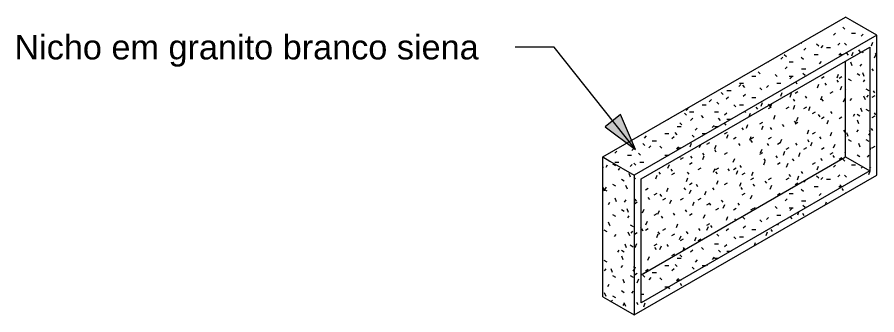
# Model space of a CAD drawing. Header units: millimetres. Extents: x -8782 to 13490, y -7093 to 2572.
# Drawn here: x 9454 to 11208, y -6879 to -6271 of the extents above; entities that cross this region are included whole.
import ezdxf

# ---------------------------------------------------------------- set-up
doc = ezdxf.new("R2010")
doc.units = ezdxf.units.MM
doc.layers.add('A-GENM', color=13, linetype='Continuous', lineweight=9)
doc.layers.add('G-ANNO-TEXT', color=231, linetype='Continuous', lineweight=9)
doc.styles.add('Arial', font='arial.ttf', dxfattribs={"height": 50})
pattern_1 = [(0, (73182.748, -115894.822), (101.6, 14.665), [8.382, -67.818, 8.382, -67.818, -406.4]), (0, (73182.748, -115894.822), (101.6, 14.665), [-152.4, 8.382, -144.018, 8.382, -67.818, -177.8]), (0, (73182.748, -115894.822), (101.6, 14.665), [-381, 8.382, -42.418, 8.382, -118.618]), (135, (73220.848, -115887.49), (-72.7973502, 43.4679752), [5.927, -47.955, 5.927, -335.323]), (135, (73220.848, -115887.49), (-72.7973502, 43.4679752), [-59.809, -47.955, 5.927, -101.836, -179.605]), (135, (73220.848, -115887.49), (-72.7973502, 43.4679752), [-215.526, 5.927, -47.955, 5.927, -119.797]), (135, (73220.848, -115887.49), (-72.7973502, 43.4679752), [-275.335, -29.994, 5.927, -83.876]), (225, (73233.548, -115858.16), (-28.8032876, -58.1326627), [5.927, -47.955, 5.927, -335.323]), (225, (73233.548, -115858.16), (-28.8032876, -58.1326627), [-59.809, -47.955, 5.927, -101.836, -179.605]), (225, (73233.548, -115858.16), (-28.8032876, -58.1326627), [-215.526, 5.927, -47.955, 5.927, -119.797]), (225, (73233.548, -115858.16), (-28.8032876, -58.1326627), [-275.335, -29.994, 5.927, -83.876])]
pattern_2 = [(330, (126356.323, 51033.195), (71.842686, -20.7388177), [6.844, -55.373, 6.844, -387.197]), (330, (126356.323, 51033.195), (71.842686, -20.7388177), [-69.061, -55.373, 6.844, -117.59, -207.39]), (330, (126356.323, 51033.195), (71.842686, -20.7388177), [-248.868, 6.844, -55.373, 6.844, -138.329]), (330, (126356.323, 51033.195), (71.842686, -20.7388177), [-317.929, -34.634, 6.844, -96.851]), (111.206, (126383.264, 51028.011), (-51.4758218, 91.1920367), [8.193, -66.286, -471.701]), (111.206, (126383.264, 51028.011), (-51.4758218, 91.1920367), [-74.479, 8.193, -66.286, -397.222]), (111.206, (126383.264, 51028.011), (-51.4758218, 91.1920367), [-148.958, 8.193, -140.765, -248.264]), (111.206, (126383.264, 51028.011), (-51.4758218, 91.1920367), [-297.916, 8.193, -66.286, -173.785]), (111.206, (126383.264, 51028.011), (-51.4758218, 91.1920367), [-372.395, 8.193, -41.46, -124.132]), (111.206, (126383.264, 51028.011), (-51.4758218, 91.1920367), [-422.048, 8.193, -115.939]), (234.896, (126392.244, 51064.304), (-20.3670257, -70.4522865), [5.153, -41.695, -296.707]), (234.896, (126392.244, 51064.304), (-20.3670257, -70.4522865), [-46.849, 5.153, -41.695, -249.859]), (234.896, (126392.244, 51064.304), (-20.3670257, -70.4522865), [-93.697, 5.153, -88.544, -156.162]), (234.896, (126392.244, 51064.304), (-20.3670257, -70.4522865), [-187.394, 5.153, -41.695, -109.313]), (234.896, (126392.244, 51064.304), (-20.3670257, -70.4522865), [-234.243, 5.153, -26.079, -78.081]), (234.896, (126392.244, 51064.304), (-20.3670257, -70.4522865), [-265.475, 5.153, -72.928])]

# ---------------------------------------------------------------- blocks, each defined once
blk = doc.blocks.new('CRT_MGN_BNH_Nicho para parede em granito - Tipo 1-4681522-VISTA 3D NICHO')
at = {"layer": 'A-GENM'}
h = blk.add_hatch(dxfattribs=at)
h.set_pattern_fill('FP_2', color=256, style=0, pattern_type=2)
h.set_pattern_definition(pattern_1)
h.paths.add_polyline_path([(-9835.4, -6564.7), (-9340.5, -6278.9), (-9354.6, -6270.8), (-9849.6, -6556.5)])
h = blk.add_hatch(dxfattribs=at)
h.set_pattern_fill('FP_2', color=256, style=0, pattern_type=2)
h.set_pattern_definition(pattern_1)
h.paths.add_polyline_path([(-9785.9, -6593.3), (-9291, -6307.5), (-9340.5, -6278.9), (-9835.4, -6564.7)])
h = blk.add_hatch(dxfattribs=at)
h.set_pattern_fill('FP_1', color=256, style=0, pattern_type=2)
h.set_pattern_definition([(30, (-62959.509, 98935.186), (71.8421868, 62.2176823), [6.844, -55.373, 6.844, -387.197]), (30, (-62959.509, 98935.186), (71.8421868, 62.2176823), [-69.061, -55.373, 6.844, -117.59, -207.39]), (30, (-62959.509, 98935.186), (71.8421868, 62.2176823), [-248.868, 6.844, -55.373, 6.844, -138.329]), (30, (-62959.509, 98935.186), (71.8421868, 62.2176823), [-317.929, -34.634, 6.844, -96.851]), (125.104, (-62932.568, 98961.11), (-51.474941, 31.7533243), [5.153, -41.695, 5.153, -291.554]), (125.104, (-62932.568, 98961.11), (-51.474941, 31.7533243), [-52.002, -41.695, 5.153, -88.544, -156.162]), (125.104, (-62932.568, 98961.11), (-51.474941, 31.7533243), [-187.394, 5.153, -41.695, 5.153, -104.16]), (125.104, (-62932.568, 98961.11), (-51.474941, 31.7533243), [-239.396, -26.079, 5.153, -72.928]), (248.794, (-62923.588, 99007.773), (-20.3661863, -93.9702035), [8.193, -66.286, -471.701]), (248.794, (-62923.588, 99007.773), (-20.3661863, -93.9702035), [-74.479, 8.193, -66.286, -397.222]), (248.794, (-62923.588, 99007.773), (-20.3661863, -93.9702035), [-148.958, 8.193, -140.765, -248.264]), (248.794, (-62923.588, 99007.773), (-20.3661863, -93.9702035), [-297.916, 8.193, -66.286, -173.785]), (248.794, (-62923.588, 99007.773), (-20.3661863, -93.9702035), [-372.395, 8.193, -41.46, -124.132]), (248.794, (-62923.588, 99007.773), (-20.3661863, -93.9702035), [-422.048, 8.193, -115.939])])
h.paths.add_polyline_path([(-9785.9, -6879), (-9291, -6593.3), (-9291, -6307.5), (-9785.9, -6593.3)])
h.paths.add_polyline_path([(-9771.8, -6854.6), (-9771.8, -6601.4), (-9305.1, -6332), (-9305.1, -6585.1)])
h = blk.add_hatch(dxfattribs=at)
h.set_pattern_fill('FP_4', color=256, style=0, pattern_type=2)
h.set_pattern_definition([(330, (126837.156, 51310.804), (71.842686, -20.7388177), [6.844, -55.373, 6.844, -387.197]), (330, (126837.156, 51310.804), (71.842686, -20.7388177), [-69.061, -55.373, 6.844, -117.59, -207.39]), (330, (126837.156, 51310.804), (71.842686, -20.7388177), [-248.868, 6.844, -55.373, 6.844, -138.329]), (330, (126837.156, 51310.804), (71.842686, -20.7388177), [-317.929, -34.634, 6.844, -96.851]), (111.206, (126864.097, 51305.619), (-51.4758218, 91.1920367), [8.193, -66.286, -471.701]), (111.206, (126864.097, 51305.619), (-51.4758218, 91.1920367), [-74.479, 8.193, -66.286, -397.222]), (111.206, (126864.097, 51305.619), (-51.4758218, 91.1920367), [-148.958, 8.193, -140.765, -248.264]), (111.206, (126864.097, 51305.619), (-51.4758218, 91.1920367), [-297.916, 8.193, -66.286, -173.785]), (111.206, (126864.097, 51305.619), (-51.4758218, 91.1920367), [-372.395, 8.193, -41.46, -124.132]), (111.206, (126864.097, 51305.619), (-51.4758218, 91.1920367), [-422.048, 8.193, -115.939]), (234.896, (126873.077, 51341.913), (-20.3670257, -70.4522865), [5.153, -41.695, -296.707]), (234.896, (126873.077, 51341.913), (-20.3670257, -70.4522865), [-46.849, 5.153, -41.695, -249.859]), (234.896, (126873.077, 51341.913), (-20.3670257, -70.4522865), [-93.697, 5.153, -88.544, -156.162]), (234.896, (126873.077, 51341.913), (-20.3670257, -70.4522865), [-187.394, 5.153, -41.695, -109.313]), (234.896, (126873.077, 51341.913), (-20.3670257, -70.4522865), [-234.243, 5.153, -26.079, -78.081]), (234.896, (126873.077, 51341.913), (-20.3670257, -70.4522865), [-265.475, 5.153, -72.928])])
h.paths.add_polyline_path([(-9305.1, -6585.1), (-9305.1, -6332), (-9354.6, -6360.6), (-9354.6, -6556.5), (-9340.5, -6564.7)])
h = blk.add_hatch(dxfattribs=at)
h.set_pattern_fill('FP_6', color=256, style=0, pattern_type=2)
h.set_pattern_definition([(30, (-63009.007, 98963.764), (71.8421868, 62.2176823), [6.844, -55.373, 6.844, -387.197]), (30, (-63009.007, 98963.764), (71.8421868, 62.2176823), [-69.061, -55.373, 6.844, -117.59, -207.39]), (30, (-63009.007, 98963.764), (71.8421868, 62.2176823), [-248.868, 6.844, -55.373, 6.844, -138.329]), (30, (-63009.007, 98963.764), (71.8421868, 62.2176823), [-317.929, -34.634, 6.844, -96.851]), (125.104, (-62982.066, 98989.687), (-51.474941, 31.7533243), [5.153, -41.695, -296.707]), (125.104, (-62982.066, 98989.687), (-51.474941, 31.7533243), [-46.849, 5.153, -41.695, -249.859]), (125.104, (-62982.066, 98989.687), (-51.474941, 31.7533243), [-93.697, 5.153, -88.544, -156.162]), (125.104, (-62982.066, 98989.687), (-51.474941, 31.7533243), [-187.394, 5.153, -41.695, -109.313]), (125.104, (-62982.066, 98989.687), (-51.474941, 31.7533243), [-234.243, 5.153, -26.079, -78.081]), (125.104, (-62982.066, 98989.687), (-51.474941, 31.7533243), [-265.475, 5.153, -72.928]), (248.794, (-62973.086, 99036.35), (-20.3661863, -93.9702035), [8.193, -66.286, -471.701]), (248.794, (-62973.086, 99036.35), (-20.3661863, -93.9702035), [-74.479, 8.193, -66.286, -397.222]), (248.794, (-62973.086, 99036.35), (-20.3661863, -93.9702035), [-148.958, 8.193, -140.765, -248.264]), (248.794, (-62973.086, 99036.35), (-20.3661863, -93.9702035), [-297.916, 8.193, -66.286, -173.785]), (248.794, (-62973.086, 99036.35), (-20.3661863, -93.9702035), [-372.395, 8.193, -41.46, -124.132]), (248.794, (-62973.086, 99036.35), (-20.3661863, -93.9702035), [-422.048, 8.193, -115.939])])
h.paths.add_polyline_path([(-9771.8, -6797.4), (-9354.6, -6556.5), (-9354.6, -6360.6), (-9771.8, -6601.4)])
h = blk.add_hatch(dxfattribs=at)
h.set_pattern_fill('FP_3', color=256, style=0, pattern_type=2)
h.set_pattern_definition(pattern_2)
h.paths.add_polyline_path([(-9835.4, -6850.5), (-9835.4, -6564.7), (-9849.6, -6556.5), (-9849.6, -6842.3)])
h = blk.add_hatch(dxfattribs=at)
h.set_pattern_fill('FP_5', color=256, style=0, pattern_type=2)
h.set_pattern_definition([(0, (73182.748, -116164.266), (101.6, 14.665), [8.382, -67.818, 8.382, -67.818, -406.4]), (0, (73182.748, -116164.266), (101.6, 14.665), [-152.4, 8.382, -144.018, 8.382, -67.818, -177.8]), (0, (73182.748, -116164.266), (101.6, 14.665), [-381, 8.382, -42.418, 8.382, -118.618]), (135, (73220.848, -116156.934), (-72.7973502, 43.4679752), [5.927, -47.955, 5.927, -335.323]), (135, (73220.848, -116156.934), (-72.7973502, 43.4679752), [-59.809, -47.955, 5.927, -101.836, -179.605]), (135, (73220.848, -116156.934), (-72.7973502, 43.4679752), [-215.526, 5.927, -47.955, 5.927, -119.797]), (135, (73220.848, -116156.934), (-72.7973502, 43.4679752), [-275.335, -29.994, 5.927, -83.876]), (225, (73233.548, -116127.604), (-28.8032876, -58.1326627), [5.927, -47.955, 5.927, -335.323]), (225, (73233.548, -116127.604), (-28.8032876, -58.1326627), [-59.809, -47.955, 5.927, -101.836, -179.605]), (225, (73233.548, -116127.604), (-28.8032876, -58.1326627), [-215.526, 5.927, -47.955, 5.927, -119.797]), (225, (73233.548, -116127.604), (-28.8032876, -58.1326627), [-275.335, -29.994, 5.927, -83.876])])
h.paths.add_polyline_path([(-9771.8, -6854.6), (-9305.1, -6585.1), (-9354.6, -6556.5), (-9771.8, -6797.4)])
h = blk.add_hatch(dxfattribs=at)
h.set_pattern_fill('FP_3', color=256, style=0, pattern_type=2)
h.set_pattern_definition(pattern_2)
h.paths.add_polyline_path([(-9785.9, -6879), (-9785.9, -6593.3), (-9835.4, -6564.7), (-9835.4, -6850.5)])
for p, q in [((-9849.6, -6556.5), (-9354.6, -6270.8)), ((-9340.5, -6278.9), (-9354.6, -6270.8)), ((-9291, -6307.5), (-9340.5, -6278.9)), ((-9291, -6307.5), (-9785.9, -6593.3)), ((-9291, -6593.3), (-9291, -6307.5)), ((-9771.8, -6601.4), (-9305.1, -6332)), ((-9305.1, -6332), (-9305.1, -6585.1)), ((-9354.6, -6556.5), (-9354.6, -6360.6)), ((-9849.6, -6842.3), (-9849.6, -6556.5)), ((-9849.6, -6556.5), (-9835.4, -6564.7)), ((-9771.8, -6797.4), (-9354.6, -6556.5)), ((-9354.6, -6556.5), (-9305.1, -6585.1)), ((-9835.4, -6564.7), (-9785.9, -6593.3)), ((-9785.9, -6593.3), (-9785.9, -6879)), ((-9785.9, -6879), (-9291, -6593.3)), ((-9305.1, -6585.1), (-9771.8, -6854.6)), ((-9771.8, -6854.6), (-9771.8, -6601.4)), ((-9849.6, -6842.3), (-9835.4, -6850.5)), ((-9835.4, -6850.5), (-9785.9, -6879))]:
    blk.add_line(p, q, dxfattribs=at)

msp = doc.modelspace()

# ---------------------------------------------------------------- hatches: boundary and pattern name
at = {"layer": 'G-ANNO-TEXT'}
msp.add_hatch(color=7, dxfattribs=at).paths.add_polyline_path([(10715.79, -6541.038), (10684.84, -6469.827), (10653.381, -6494.843)])

# ---------------------------------------------------------------- linework, layer by layer
at = {"layer": 'G-ANNO-TEXT', "color": 7}
for p, q in [((10471.611, -6332.101), (10469.801, -6332.101)), ((10549.647, -6332.101), (10471.611, -6332.101)), ((10715.79, -6541.038), (10549.647, -6332.101)), ((10684.84, -6469.827), (10653.381, -6494.843)), ((10715.79, -6541.038), (10684.84, -6469.827)), ((10653.381, -6494.843), (10715.79, -6541.038))]:
    msp.add_line(p, q, dxfattribs=at)

# ---------------------------------------------------------------- block references
at = {"layer": 'A-GENM'}
msp.add_blockref('CRT_MGN_BNH_Nicho para parede em granito - Tipo 1-4681522-VISTA 3D NICHO', (20498.706, 0), dxfattribs=at)

# ---------------------------------------------------------------- texts
at = {"layer": 'G-ANNO-TEXT', "color": 7, "insert": (9448.311, -6307.101), "char_height": 50, "width": 1176.47641, "attachment_point": 1, "style": 'Arial'}
msp.add_mtext('Nicho em granito branco siena', dxfattribs=at)

doc.saveas('drawing.dxf')
